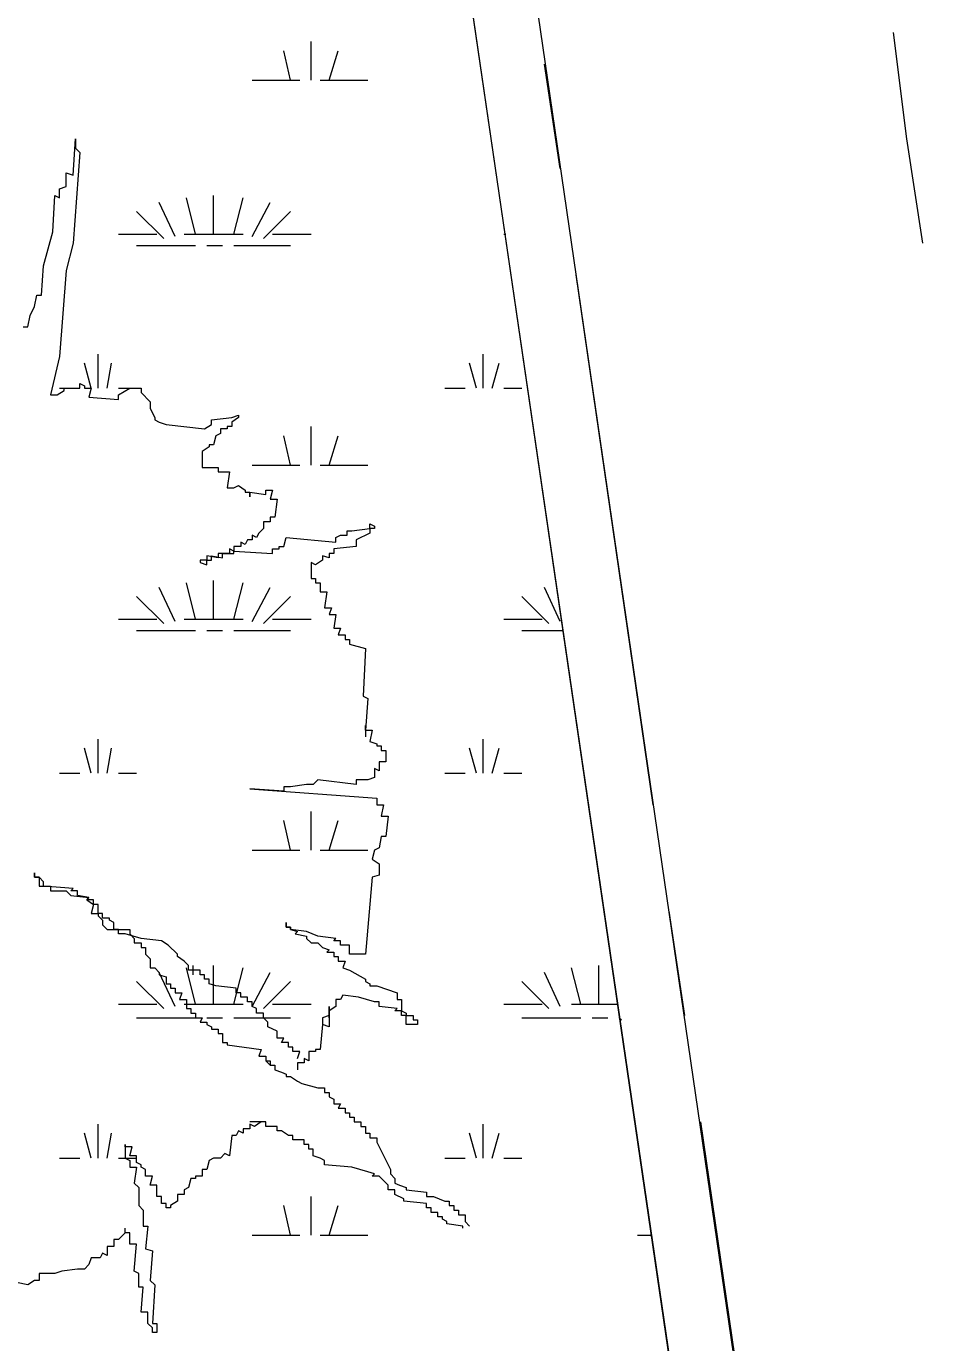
# Model space of a CAD drawing. Header units: millimetres. Extents: x 0 to 31017, y 0 to 21335.
# Drawn here: x 11155.7 to 11324.5, y 3394.4 to 3640.5 of the extents above; entities that cross this region are included whole.
import ezdxf
from ezdxf import colors
from ezdxf.entities.mleader import LeaderData, LeaderLine
from ezdxf.enums import TextEntityAlignment as Align
from ezdxf.math import Vec2, Vec3

# ---------------------------------------------------------------- set-up
doc = ezdxf.new("R2010")
doc.units = ezdxf.units.MM
doc.layers.add('PDF_幾何圖形', color=7, linetype='Continuous')
doc.styles.get("Standard").update_dxf_attribs({"font": 'arial.ttf'})

# ---------------------------------------------------------------- blocks, each defined once
blk = doc.blocks.new('建築底圖1140116')
at = {"layer": 'PDF_幾何圖形', "lineweight": 0}
for points in [[(1415.19, -25919.52), (2062.99, -25836.11), (2419.5, -25366.56), (1987.63, -22416.29), (1789.9, -22445.5), (1711.57, -21908.2), (1723.42, -21908.2), (1800.06, -22431.53), (1997.79, -22402.74), (2226.85, -23962.98), (2431.77, -25369.52), (2069.34, -25847.54), (1416.88, -25931.8)], [(2433.04, -24927.49), (2430.08, -24908.01), (2427.54, -24888.11)], [(2318.73, -24897), (2318.73, -24889.8)], [(2314.92, -24897), (2313.65, -24891.5)], [(2322.11, -24897), (2323.81, -24891.5)], [(2365.3, -24913.51), (2362.34, -24894.04)], [(2307.72, -24897), (2316.61, -24897)], [(2320.42, -24897), (2329.31, -24897)], [(2293.32, -24926.22), (2290.36, -24919.87)], [(2297.13, -24925.79), (2295.44, -24919.02)], [(2300.52, -24925.79), (2300.52, -24918.6)], [(2304.33, -24925.79), (2306.02, -24919.02)], [(2307.72, -24926.22), (2311.11, -24919.87)], [(2291.21, -24926.64), (2286.12, -24921.56)], [(2309.83, -24926.64), (2314.92, -24921.56)], [(2282.74, -24925.79), (2289.93, -24925.79)], [(2295.02, -24925.79), (2306.02, -24925.79)], [(2311.53, -24925.79), (2318.73, -24925.79)], [(2354.72, -24925.79), (2355.14, -24925.79)], [(2286.12, -24927.91), (2297.13, -24927.91)], [(2299.25, -24927.91), (2302.21, -24927.91)], [(2304.33, -24927.91), (2314.92, -24927.91)], [(2382.66, -25032.49), (2368.26, -24933.41)], [(2278.93, -24954.58), (2278.93, -24948.23)], [(2350.91, -24954.58), (2350.91, -24948.23)], [(2277.66, -24954.58), (2276.39, -24949.93)], [(2280.62, -24954.58), (2281.47, -24949.93)], [(2349.63, -24954.58), (2348.36, -24949.93)], [(2352.6, -24954.58), (2353.87, -24949.93)], [(2271.73, -24954.58), (2275.54, -24954.58)], [(2282.74, -24954.58), (2286.12, -24954.58)], [(2343.71, -24954.58), (2347.52, -24954.58)], [(2354.72, -24954.58), (2358.1, -24954.58)], [(2318.73, -24968.98), (2318.73, -24961.78)], [(2314.92, -24968.98), (2313.65, -24963.48)], [(2322.11, -24968.98), (2323.81, -24963.48)], [(2307.72, -24968.98), (2316.61, -24968.98)], [(2320.42, -24968.98), (2329.31, -24968.98)], [(2297.13, -24997.77), (2295.44, -24991)], [(2300.52, -24997.77), (2300.52, -24990.57)], [(2304.33, -24997.77), (2306.02, -24991)], [(2291.21, -24998.62), (2286.12, -24993.54)], [(2293.32, -24998.2), (2290.36, -24991.84)], [(2307.72, -24998.2), (2311.11, -24991.84)], [(2309.83, -24998.62), (2314.92, -24993.54)], [(2363.18, -24998.62), (2358.1, -24993.54)], [(2365.3, -24998.2), (2362.34, -24991.84)], [(2282.74, -24997.77), (2289.93, -24997.77)], [(2295.02, -24997.77), (2306.02, -24997.77)], [(2311.53, -24997.77), (2318.73, -24997.77)], [(2354.72, -24997.77), (2361.91, -24997.77)], [(2286.12, -24999.89), (2297.13, -24999.89)], [(2299.25, -24999.89), (2302.21, -24999.89)], [(2304.33, -24999.89), (2314.92, -24999.89)], [(2358.1, -24999.89), (2365.72, -24999.89)], [(2278.93, -25026.56), (2278.93, -25020.21)], [(2350.91, -25026.56), (2350.91, -25020.21)], [(2277.66, -25026.56), (2276.39, -25021.91)], [(2280.62, -25026.56), (2281.47, -25021.91)], [(2349.63, -25026.56), (2348.36, -25021.91)], [(2352.6, -25026.56), (2353.87, -25021.91)], [(2271.73, -25026.56), (2275.54, -25026.56)], [(2282.74, -25026.56), (2286.12, -25026.56)], [(2343.71, -25026.56), (2347.52, -25026.56)], [(2354.72, -25026.56), (2358.1, -25026.56)], [(2314.92, -25040.96), (2313.65, -25035.45)], [(2318.73, -25040.96), (2318.73, -25033.76)], [(2322.11, -25040.96), (2323.81, -25035.45)], [(2307.72, -25040.96), (2316.61, -25040.96)], [(2320.42, -25040.96), (2329.31, -25040.96)], [(2388.59, -25071.87), (2385.62, -25052.39)], [(2297.13, -25069.75), (2295.44, -25062.98)], [(2300.52, -25069.75), (2300.52, -25062.55)], [(2304.33, -25069.75), (2306.02, -25062.98)], [(2369.11, -25069.75), (2367.42, -25062.98)], [(2372.5, -25069.75), (2372.5, -25062.55)], [(2291.21, -25070.6), (2286.12, -25065.52)], [(2293.32, -25070.17), (2290.36, -25063.82)], [(2307.72, -25070.17), (2311.11, -25063.82)], [(2309.83, -25070.6), (2314.92, -25065.52)], [(2363.18, -25070.6), (2358.1, -25065.52)], [(2365.3, -25070.17), (2362.34, -25063.82)], [(2282.74, -25069.75), (2289.93, -25069.75)], [(2295.02, -25069.75), (2306.02, -25069.75)], [(2311.53, -25069.75), (2318.73, -25069.75)], [(2354.72, -25069.75), (2361.91, -25069.75)], [(2367.42, -25069.75), (2375.89, -25069.75)], [(2286.12, -25072.29), (2297.13, -25072.29)], [(2299.25, -25072.29), (2302.21, -25072.29)], [(2304.33, -25072.29), (2314.92, -25072.29)], [(2358.1, -25072.29), (2369.11, -25072.29)], [(2371.23, -25072.29), (2374.19, -25072.29)], [(2376.31, -25072.29), (2376.73, -25072.71)], [(2278.93, -25098.54), (2278.93, -25092.19)], [(2350.91, -25098.54), (2350.91, -25092.19)], [(2405.95, -25190.84), (2391.55, -25091.77)], [(2277.66, -25098.54), (2276.39, -25093.88)], [(2280.62, -25098.54), (2281.47, -25093.88)], [(2349.63, -25098.54), (2348.36, -25093.88)], [(2352.6, -25098.54), (2353.87, -25093.88)], [(2271.73, -25098.54), (2275.54, -25098.54)], [(2282.74, -25098.54), (2286.12, -25098.54)], [(2343.71, -25098.54), (2347.52, -25098.54)], [(2354.72, -25098.54), (2358.1, -25098.54)], [(2318.73, -25112.94), (2318.73, -25105.74)], [(2314.92, -25112.94), (2313.65, -25107.43)], [(2322.11, -25112.94), (2323.81, -25107.43)], [(2307.72, -25112.94), (2316.61, -25112.94)], [(2320.42, -25112.94), (2329.31, -25112.94)], [(2379.7, -25112.94), (2382.24, -25112.94)]]:
    blk.add_lwpolyline(points, dxfattribs=at)
blk.add_lwpolyline([(2126.08, -23358.36), (2088.82, -23358.36), (2088.82, -25158.67), (2389.01, -25158.67)], close=True, dxfattribs=at)
at = {"layer": 'PDF_幾何圖形', "lineweight": 13}
for points in [[(2365.3, -24913.51), (2362.34, -24894.04)], [(2264.95, -24943.15), (2265.8, -24943.15), (2266.22, -24941.04), (2267.07, -24939.34), (2267.49, -24937.23), (2268.34, -24937.23), (2268.76, -24931.72), (2270.46, -24925.37), (2270.88, -24918.6), (2271.73, -24919.02), (2271.73, -24917.33), (2273, -24916.9), (2273, -24914.36), (2274.27, -24914.79), (2274.69, -24908.01), (2274.69, -24909.7), (2275.54, -24910.55), (2274.27, -24927.49), (2273, -24932.57), (2271.73, -24948.66), (2270.03, -24955.85), (2271.31, -24955.85), (2272.58, -24955.01), (2272.58, -24954.58), (2275.54, -24954.58), (2275.54, -24953.74), (2276.39, -24954.16), (2276.39, -24954.58), (2277.66, -24954.58), (2277.23, -24956.28), (2282.74, -24956.7), (2282.74, -24955.85), (2284.85, -24954.58), (2286.97, -24954.58), (2286.97, -24955.43), (2288.66, -24957.13), (2288.66, -24958.4), (2289.51, -24960.09), (2289.51, -24960.51), (2290.36, -24960.94), (2291.63, -24961.36), (2298.83, -24962.21), (2300.1, -24961.36), (2300.1, -24960.51), (2303.91, -24960.09), (2305.18, -24959.67), (2305.18, -24960.09), (2303.91, -24960.94), (2303.91, -24961.78), (2303.06, -24961.78), (2303.06, -24962.21), (2301.79, -24962.21), (2301.79, -24963.05), (2300.94, -24963.48), (2300.52, -24965.17), (2299.67, -24965.17), (2299.67, -24965.59), (2298.4, -24966.44), (2298.4, -24969.4), (2301.37, -24969.4), (2301.37, -24970.25), (2303.48, -24970.25), (2303.06, -24973.21), (2304.33, -24973.21), (2305.18, -24972.79), (2306.45, -24973.64), (2306.45, -24974.06), (2307.29, -24974.06), (2310.26, -24974.48), (2310.26, -24973.64), (2311.53, -24973.64), (2311.11, -24975.33), (2312.38, -24975.33), (2311.95, -24978.72), (2311.11, -24978.72), (2311.11, -24979.57), (2309.83, -24979.57), (2309.83, -24980.84), (2308.99, -24981.68), (2308.56, -24982.53), (2307.72, -24982.11), (2307.72, -24982.95), (2306.87, -24982.95), (2306.45, -24983.8), (2305.6, -24983.38), (2305.6, -24984.22), (2304.33, -24984.22), (2304.33, -24985.07), (2311.53, -24985.49), (2311.53, -24984.65), (2312.8, -24984.65), (2312.8, -24984.22), (2313.65, -24984.22), (2314.07, -24982.53), (2323.38, -24983.38), (2323.38, -24982.53), (2324.23, -24982.11), (2325.5, -24982.11), (2325.5, -24981.26), (2326.35, -24981.26), (2329.73, -24980.84), (2329.73, -24981.68), (2327.19, -24982.95), (2327.19, -24984.22), (2322.96, -24984.65), (2322.96, -24985.49), (2322.11, -24985.49), (2322.11, -24986.34), (2320.84, -24985.92), (2320.84, -24986.76), (2319.57, -24987.61), (2318.73, -24987.19), (2318.73, -24990.15), (2319.57, -24990.15), (2319.57, -24991), (2320.42, -24991), (2320.42, -24992.69), (2321.69, -24992.69), (2321.27, -24995.65), (2322.54, -24995.65), (2322.11, -24996.92), (2323.38, -24996.92), (2322.96, -24999.47), (2324.23, -24999.47), (2323.81, -25000.74), (2325.08, -25000.74), (2325.08, -25001.58), (2325.92, -25001.58), (2325.92, -25002.43), (2328.89, -25003.28), (2328.46, -25012.17), (2329.31, -25012.59), (2328.89, -25018.52), (2330.16, -25018.52), (2329.73, -25020.64), (2331.01, -25021.06), (2331.01, -25021.48), (2331.85, -25021.48), (2331.85, -25022.33), (2332.7, -25022.33), (2332.7, -25024.45), (2331.43, -25024.45), (2331.43, -25026.14), (2330.58, -25025.72), (2330.58, -25027.41), (2329.31, -25027.83), (2327.19, -25027.83), (2327.19, -25028.68), (2320, -25027.83), (2319.15, -25028.68), (2317.88, -25028.68), (2314.92, -25029.1), (2313.65, -25029.1), (2313.65, -25029.95), (2307.29, -25029.53), (2331.01, -25031.22), (2331.01, -25032.49), (2332.28, -25032.49), (2331.85, -25034.61), (2333.12, -25034.61), (2332.7, -25038.42), (2331.85, -25038.42), (2331.43, -25040.54), (2330.58, -25040.96), (2330.16, -25042.65), (2331.43, -25043.5), (2331.43, -25045.62), (2330.16, -25046.04), (2328.89, -25060.44), (2325.92, -25060.44), (2325.92, -25058.74), (2324.23, -25058.74), (2324.23, -25057.9), (2322.96, -25057.9), (2323.38, -25057.47), (2320, -25057.05), (2317.88, -25056.2), (2314.92, -25055.78), (2314.92, -25055.35), (2314.07, -25055.35), (2314.92, -25055.35), (2314.92, -25055.78), (2316.19, -25056.2), (2315.76, -25056.62), (2317.88, -25057.05), (2317.88, -25057.47), (2318.73, -25058.32), (2320, -25058.32), (2320.84, -25059.17), (2322.11, -25059.59), (2321.69, -25060.01), (2322.96, -25060.01), (2322.96, -25060.86), (2323.81, -25060.86), (2323.81, -25061.71), (2325.08, -25061.71), (2324.65, -25062.98), (2325.92, -25063.4), (2328.89, -25065.09), (2328.89, -25065.52), (2329.73, -25065.94), (2329.73, -25066.36), (2331.01, -25066.36), (2334.82, -25067.63), (2334.82, -25068.9), (2335.66, -25068.9), (2335.66, -25071.02), (2334.39, -25071.02), (2334.82, -25070.6), (2331.43, -25070.17), (2331.43, -25069.33), (2330.58, -25069.33), (2327.62, -25068.48), (2324.65, -25068.06), (2324.23, -25068.9), (2323.38, -25068.9), (2323.38, -25070.17), (2322.11, -25071.02), (2322.11, -25071.87), (2320.84, -25072.29), (2320.84, -25073.56), (2320.42, -25078.22), (2319.57, -25078.22), (2319.57, -25078.64), (2318.3, -25078.64), (2318.3, -25080.34), (2317.46, -25079.91), (2317.46, -25080.76), (2316.19, -25080.76), (2316.19, -25082.03)], [(2382.66, -25032.49), (2368.26, -24933.41)], [(2307.29, -24974.91), (2307.29, -24974.06), (2307.29, -24974.91)], [(2328.89, -25017.67), (2328.89, -25018.52), (2328.89, -25017.67)], [(2328.89, -25018.52), (2328.89, -25019.79)], [(2347.09, -25111.67), (2347.09, -25111.24), (2344.13, -25110.82), (2344.13, -25110.4), (2343.28, -25109.97), (2343.28, -25109.55), (2342.44, -25109.55), (2342.44, -25108.7), (2341.17, -25108.7), (2341.17, -25107.86), (2340.32, -25107.86), (2340.32, -25107.01), (2336.09, -25106.59), (2336.09, -25106.16), (2334.39, -25105.32), (2334.39, -25104.47), (2333.12, -25104.47), (2333.12, -25103.62), (2331.43, -25101.93), (2330.16, -25101.93), (2330.58, -25101.51), (2329.31, -25101.08), (2326.35, -25100.24), (2321.27, -25099.81), (2321.27, -25098.97), (2320.42, -25098.54), (2319.15, -25098.12), (2319.15, -25096.85), (2318.3, -25096.85), (2318.3, -25096), (2317.46, -25096), (2317.46, -25095.15), (2315.34, -25095.15), (2315.34, -25094.31), (2314.49, -25094.31), (2313.22, -25093.46), (2312.38, -25093.46), (2312.38, -25092.61), (2310.26, -25092.61), (2310.26, -25091.77), (2309.41, -25091.77), (2308.14, -25092.61), (2307.29, -25092.19), (2307.29, -25093.04), (2306.02, -25093.04), (2306.02, -25093.88), (2305.18, -25093.46), (2304.75, -25094.31), (2303.91, -25094.31), (2303.48, -25098.12), (2302.64, -25097.69), (2301.79, -25098.54), (2300.52, -25098.54), (2299.67, -25098.97), (2299.25, -25100.66), (2298.4, -25100.66), (2298.4, -25101.93), (2297.13, -25101.93), (2297.13, -25102.35), (2296.29, -25102.35), (2295.86, -25104.05), (2295.02, -25104.47), (2295.02, -25105.32), (2293.75, -25105.32), (2293.75, -25106.59), (2292.48, -25107.43), (2292.48, -25107.86), (2291.63, -25107.86), (2291.63, -25107.01), (2290.78, -25107.01), (2290.78, -25105.74), (2289.93, -25105.74), (2289.93, -25103.62), (2288.66, -25103.62), (2289.09, -25101.93), (2287.82, -25101.93), (2287.82, -25100.66), (2286.97, -25100.24), (2286.97, -25099.81), (2286.12, -25099.39), (2286.12, -25098.12), (2284.85, -25098.12), (2285.28, -25096.42), (2284.01, -25096.42), (2284.01, -25096), (2284.01, -25098.54), (2284.85, -25098.97), (2284.85, -25100.24), (2286.12, -25100.24), (2285.7, -25103.2), (2286.55, -25104.05), (2286.55, -25107.43), (2287.39, -25108.28), (2287.39, -25111.24), (2288.24, -25111.24), (2287.82, -25115.48), (2289.09, -25115.9), (2288.66, -25121.41), (2289.51, -25122.25), (2289.09, -25129.45), (2289.93, -25129.45), (2289.93, -25131.14), (2289.09, -25131.14), (2289.09, -25130.3), (2288.24, -25129.45), (2288.24, -25127.33), (2286.97, -25127.33), (2287.39, -25122.68), (2286.55, -25122.68), (2286.55, -25120.14), (2285.7, -25119.71), (2286.12, -25114.63), (2284.85, -25114.63), (2284.85, -25112.51), (2284.01, -25112.51), (2282.74, -25113.78), (2281.89, -25113.78), (2281.89, -25115.05), (2280.62, -25115.05), (2280.62, -25116.75), (2279.77, -25116.32), (2279.35, -25117.17), (2277.66, -25117.17), (2277.23, -25118.44), (2276.39, -25119.29), (2275.12, -25119.29), (2272.15, -25119.71), (2270.88, -25120.14), (2267.92, -25120.14), (2267.92, -25121.41), (2267.07, -25121.41), (2265.8, -25122.25), (2263.68, -25121.83)], [(2267.07, -25045.19), (2267.07, -25046.04), (2267.07, -25045.19)], [(2316.19, -25079.91), (2316.61, -25078.64), (2315.34, -25078.64), (2315.34, -25077.8), (2314.49, -25077.8), (2314.49, -25076.95), (2313.22, -25076.95), (2313.65, -25076.1), (2312.38, -25076.1), (2312.38, -25074.83), (2310.68, -25073.98), (2310.68, -25073.14), (2309.83, -25072.29), (2309.83, -25071.44), (2308.56, -25071.44), (2308.56, -25070.6), (2307.72, -25070.17), (2307.72, -25069.33), (2306.87, -25069.33), (2306.87, -25068.48), (2305.6, -25068.48), (2305.6, -25067.63), (2304.75, -25067.63), (2304.75, -25066.79), (2300.94, -25066.36), (2299.67, -25065.94), (2299.67, -25065.09), (2298.83, -25065.09), (2298.83, -25064.25), (2297.98, -25064.25), (2297.98, -25063.4), (2295.86, -25063.4), (2295.86, -25062.55), (2295.02, -25061.71), (2293.75, -25060.86), (2293.75, -25060.44), (2292.05, -25058.74), (2290.78, -25057.9), (2286.97, -25057.47), (2284.01, -25056.62), (2282.74, -25056.62), (2282.74, -25055.78), (2281.89, -25055.78), (2281.89, -25054.51), (2281.04, -25054.08), (2281.04, -25053.66), (2279.77, -25053.66), (2279.77, -25052.81), (2278.93, -25052.81), (2278.93, -25053.24), (2279.77, -25054.08), (2279.77, -25054.93), (2280.62, -25055.78), (2284.85, -25055.78), (2284.85, -25056.62), (2285.7, -25057.47), (2285.7, -25058.32), (2286.97, -25058.32), (2286.97, -25059.17), (2287.82, -25059.17), (2287.82, -25060.44), (2288.66, -25061.28), (2288.66, -25062.98), (2289.51, -25062.98), (2290.36, -25063.82), (2290.36, -25064.25), (2291.63, -25064.67), (2291.63, -25065.94), (2292.48, -25065.94), (2292.48, -25066.79), (2293.32, -25066.79), (2293.32, -25067.63), (2294.59, -25067.63), (2294.17, -25068.9), (2295.44, -25068.9), (2295.44, -25070.6), (2296.29, -25070.6), (2296.29, -25071.44), (2297.13, -25071.44), (2297.13, -25072.29), (2298.4, -25072.29), (2297.98, -25073.14), (2299.25, -25073.14), (2299.25, -25073.56), (2300.1, -25073.98), (2300.1, -25074.41), (2301.37, -25074.41), (2301.37, -25075.25), (2302.21, -25075.25), (2302.21, -25076.95), (2303.06, -25076.95), (2303.06, -25077.37), (2309.41, -25078.22), (2308.99, -25079.49), (2310.26, -25079.49), (2310.26, -25080.34), (2311.11, -25080.34), (2311.11, -25081.18), (2311.95, -25081.18), (2311.95, -25082.03), (2313.22, -25082.45), (2314.07, -25082.88), (2314.07, -25083.3), (2314.92, -25083.3), (2316.19, -25084.15), (2317.03, -25084.57), (2320, -25085.42), (2321.27, -25085.42), (2321.27, -25086.26), (2322.11, -25086.26), (2322.11, -25087.11), (2322.96, -25087.53), (2322.96, -25088.38), (2324.23, -25088.38), (2323.81, -25089.23), (2325.08, -25089.23), (2325.08, -25090.07), (2325.92, -25090.07), (2325.92, -25090.92), (2326.77, -25090.92), (2326.77, -25091.77), (2328.04, -25091.77), (2328.04, -25092.61), (2328.89, -25092.61), (2328.89, -25093.88), (2329.73, -25093.88), (2329.73, -25094.73), (2331.01, -25094.73), (2331.01, -25095.58), (2333.55, -25100.66), (2333.55, -25101.51), (2334.39, -25102.35), (2334.39, -25103.2), (2335.24, -25103.62), (2336.51, -25104.05), (2336.51, -25104.47), (2340.32, -25104.89), (2340.32, -25105.74), (2341.59, -25105.74), (2343.71, -25106.59), (2344.55, -25106.59), (2344.55, -25107.43), (2345.4, -25107.43), (2345.4, -25108.28), (2346.25, -25108.28), (2346.25, -25109.13), (2347.52, -25109.13), (2347.52, -25110.4), (2348.36, -25111.24)], [(2388.59, -25071.87), (2385.62, -25052.39)], [(2314.07, -25054.51), (2314.07, -25055.35), (2314.07, -25054.51)], [(2296.71, -25064.25), (2296.71, -25062.55)], [(2322.11, -25072.29), (2322.11, -25070.17), (2322.11, -25073.98), (2320.84, -25073.56)], [(2310.26, -25080.34), (2311.11, -25081.18)], [(2309.41, -25091.77), (2307.29, -25091.77)], [(2405.95, -25190.84), (2391.55, -25091.77)], [(2284.85, -25112.51), (2284.01, -25112.51), (2284.01, -25111.67)]]:
    blk.add_lwpolyline(points, dxfattribs=at)
for points in [[(2329.73, -24979.99), (2330.58, -24980.41), (2330.58, -24980.84), (2329.73, -24980.84)], [(2303.48, -24984.65), (2303.48, -24985.49), (2301.37, -24985.49), (2301.37, -24986.34), (2299.25, -24985.92), (2299.25, -24986.76), (2297.98, -24986.76), (2297.98, -24987.19), (2299.25, -24987.61), (2299.25, -24986.76), (2300.1, -24986.76), (2300.1, -24985.92), (2302.21, -24986.34), (2302.21, -24985.49), (2304.33, -24985.49), (2304.33, -24985.07)], [(2278.93, -25051.12), (2278.08, -25051.12), (2278.08, -25050.27), (2276.81, -25050.27), (2277.23, -25049.85), (2275.12, -25049.43), (2275.12, -25048.58), (2273.85, -25048.58), (2274.27, -25048.16), (2268.76, -25047.73), (2268.76, -25046.89), (2267.92, -25046.04), (2267.07, -25046.04), (2267.92, -25046.04), (2267.92, -25047.73), (2270.03, -25047.73), (2270.03, -25048.58), (2273, -25048.58), (2273.85, -25049.43), (2277.23, -25049.85), (2276.81, -25050.27), (2278.08, -25051.12), (2277.66, -25052.81), (2278.93, -25052.81)], [(2336.51, -25071.44), (2336.51, -25071.87), (2337.78, -25071.87), (2337.78, -25072.71), (2338.63, -25072.71), (2338.63, -25073.56), (2336.51, -25073.56), (2336.51, -25071.87), (2335.66, -25071.87), (2335.66, -25071.02)]]:
    blk.add_lwpolyline(points, close=True, dxfattribs=at)
blk = doc.blocks.new('_DetailCallout')
at = {"color": 0, "linetype": 'ByBlock', "lineweight": -2, "transparency": 16777216}
blk.add_line((8, 0), (-8, 0), dxfattribs=at)
blk.add_circle((0, 0), 8, dxfattribs=at)
at = {"color": 0, "transparency": 16777216}
for tag, p in [('視圖號碼', (0, 1)), ('圖紙號碼', (0, -6))]:
    blk.add_attdef(tag, text='', height=3, dxfattribs=at).set_placement(p, align=Align.CENTER)

msp = doc.modelspace()

# ---------------------------------------------------------------- block references
at = {"color": 2}
msp.add_blockref('建築底圖1140116', (8890.21, 28527.44), dxfattribs=at)

# ---------------------------------------------------------------- leaders
at = {"color": 175, "true_color": 0x4554a5}
ml = msp.add_multileader_block('Standard', dxfattribs=at)
ml.set_content('_DetailCallout', color=(69, 84, 165), scale=15)
ml.set_attribute('視圖號碼', '冷藏庫', width=0)
ml.set_attribute('圖紙號碼', 'A機', width=0)
ml.set_leader_properties()
ml.build(insert=Vec2(0, 0))
ml.multileader.update_dxf_attribs({"leader_type": 0})
ctx = ml.context
ctx.base_point, ctx.plane_origin = Vec3(13190.86, 19361.87), Vec3(13310.86, 19361.87)
notes = []
notes.append((ctx, [(0, (0, 0, 0), (0, 0), (1, 0), 1, [])]))
ctx.block.insert = Vec3(13310.86, 19361.87)
at = {"color": 251, "true_color": 0x636466}
ml = msp.add_multileader_block('Standard', dxfattribs=at)
ml.set_content('_DetailCallout', color=(99, 100, 102), scale=15)
ml.set_attribute('視圖號碼', '急速庫', width=0)
ml.set_attribute('圖紙號碼', 'B', width=0)
ml.set_leader_properties()
ml.build(insert=Vec2(0, 0))
ml.multileader.update_dxf_attribs({"leader_type": 0})
ctx = ml.context
ctx.base_point, ctx.plane_origin = Vec3(11503.79, 17825.66), Vec3(11623.79, 17825.66)
notes.append((ctx, [(0, (0, 0, 0), (0, 0), (1, 0), 1, [])]))
ctx.block.insert = Vec3(11623.79, 17825.66)
ml = msp.add_multileader_block('Standard', dxfattribs=at)
ml.set_content('_DetailCallout', color=(99, 100, 102), scale=15)
ml.set_attribute('視圖號碼', '急速庫', width=0)
ml.set_attribute('圖紙號碼', 'A-2', width=0)
ml.set_leader_properties()
ml.build(insert=Vec2(0, 0))
ml.multileader.update_dxf_attribs({"leader_type": 0})
ctx = ml.context
ctx.base_point, ctx.plane_origin = Vec3(11835.98, 17825.66), Vec3(11955.98, 17825.66)
notes.append((ctx, [(0, (0, 0, 0), (0, 0), (1, 0), 1, [])]))
ctx.block.insert = Vec3(11955.98, 17825.66)
ml = msp.add_multileader_block('Standard', dxfattribs=at)
ml.set_content('_DetailCallout', color=(99, 100, 102), scale=15)
ml.set_attribute('視圖號碼', '急速庫', width=0)
ml.set_attribute('圖紙號碼', 'A-1', width=0)
ml.set_leader_properties()
ml.build(insert=Vec2(0, 0))
ml.multileader.update_dxf_attribs({"leader_type": 0})
ctx = ml.context
ctx.base_point, ctx.plane_origin = Vec3(12173.04, 17825.66), Vec3(12293.04, 17825.66)
notes.append((ctx, [(0, (0, 0, 0), (0, 0), (1, 0), 1, [])]))
ctx.block.insert = Vec3(12293.04, 17825.66)
ml = msp.add_multileader_block('Standard', dxfattribs=at)
ml.set_content('_DetailCallout', color=(99, 100, 102), scale=15)
ml.set_attribute('視圖號碼', '半成品', width=0)
ml.set_attribute('圖紙號碼', 'B', width=0)
ml.set_leader_properties()
ml.build(insert=Vec2(0, 0))
ml.multileader.update_dxf_attribs({"leader_type": 0})
ctx = ml.context
ctx.base_point, ctx.plane_origin = Vec3(11496.44, 16648.92), Vec3(11616.44, 16648.92)
notes.append((ctx, [(0, (0, 0, 0), (0, 0), (1, 0), 1, [])]))
ctx.block.insert = Vec3(11616.44, 16648.92)
ml = msp.add_multileader_block('Standard', dxfattribs=at)
ml.set_content('_DetailCallout', color=(99, 100, 102), scale=15)
ml.set_attribute('視圖號碼', '半成品', width=0)
ml.set_attribute('圖紙號碼', 'A-2', width=0)
ml.set_leader_properties()
ml.build(insert=Vec2(0, 0))
ml.multileader.update_dxf_attribs({"leader_type": 0})
ctx = ml.context
ctx.base_point, ctx.plane_origin = Vec3(11828.64, 16648.92), Vec3(11948.64, 16648.92)
notes.append((ctx, [(0, (0, 0, 0), (0, 0), (1, 0), 1, [])]))
ctx.block.insert = Vec3(11948.64, 16648.92)
ml = msp.add_multileader_block('Standard', dxfattribs=at)
ml.set_content('_DetailCallout', color=(99, 100, 102), scale=15)
ml.set_attribute('視圖號碼', '半成品', width=0)
ml.set_attribute('圖紙號碼', 'A-1', width=0)
ml.set_leader_properties()
ml.build(insert=Vec2(0, 0))
ml.multileader.update_dxf_attribs({"leader_type": 0})
ctx = ml.context
ctx.base_point, ctx.plane_origin = Vec3(12165.69, 16648.92), Vec3(12285.69, 16648.92)
notes.append((ctx, [(0, (0, 0, 0), (0, 0), (1, 0), 1, [])]))
ctx.block.insert = Vec3(12285.69, 16648.92)
ml = msp.add_multileader_block('Standard', dxfattribs=at)
ml.set_content('_DetailCallout', color=(99, 100, 102), scale=15)
ml.set_attribute('視圖號碼', '急速庫', width=0)
ml.set_attribute('圖紙號碼', 'A機', width=0)
ml.set_leader_properties()
ml.build(insert=Vec2(0, 0))
ml.multileader.update_dxf_attribs({"leader_type": 0})
ctx = ml.context
ctx.base_point, ctx.plane_origin = Vec3(10926.37, 16519.78), Vec3(11046.37, 16519.78)
notes.append((ctx, [(0, (0, 0, 0), (0, 0), (1, 0), 1, [])]))
ctx.block.insert = Vec3(11046.37, 16519.78)
ml = msp.add_multileader_block('Standard', dxfattribs=at)
ml.set_content('_DetailCallout', color=(99, 100, 102), scale=15)
ml.set_attribute('視圖號碼', '急速庫', width=0)
ml.set_attribute('圖紙號碼', 'B機', width=0)
ml.set_leader_properties()
ml.build(insert=Vec2(0, 0))
ml.multileader.update_dxf_attribs({"leader_type": 0})
ctx = ml.context
ctx.base_point, ctx.plane_origin = Vec3(10996.37, 16154.25), Vec3(11116.37, 16154.25)
notes.append((ctx, [(0, (0, 0, 0), (0, 0), (1, 0), 1, [])]))
ctx.block.insert = Vec3(11116.37, 16154.25)
at = {"color": 54}
ml = msp.add_multileader_block('Standard', dxfattribs=at)
ml.set_content('_DetailCallout', color=54, scale=15)
ml.set_attribute('視圖號碼', '冷藏庫', width=0)
ml.set_attribute('圖紙號碼', 'A機', width=0)
ml.set_leader_properties()
ml.build(insert=Vec2(0, 0))
ml.multileader.update_dxf_attribs({"leader_type": 0})
ctx = ml.context
ctx.base_point, ctx.plane_origin = Vec3(29838.44, 5795.86), Vec3(29958.44, 5795.86)
notes.append((ctx, [(0, (0, 0, 0), (0, 0), (1, 0), 1, [])]))
ctx.block.insert = Vec3(29958.44, 5795.86)
at = {"color": 230}
ml = msp.add_multileader_block('Standard', dxfattribs=at)
ml.set_content('_DetailCallout', color=230, scale=15)
ml.set_attribute('視圖號碼', '冷藏庫', width=0)
ml.set_attribute('圖紙號碼', 'A機', width=0)
ml.set_leader_properties()
ml.build(insert=Vec2(0, 0))
ml.multileader.update_dxf_attribs({"leader_type": 0})
ctx = ml.context
ctx.base_point, ctx.plane_origin = Vec3(29234.45, 5540.76), Vec3(29354.45, 5540.76)
notes.append((ctx, [(0, (0, 0, 0), (0, 0), (1, 0), 1, [])]))
ctx.block.insert = Vec3(29354.45, 5540.76)
at = {"color": 30}
ml = msp.add_multileader_block('Standard', dxfattribs=at)
ml.set_content('_DetailCallout', color=30, scale=15)
ml.set_attribute('視圖號碼', '冷藏庫', width=0)
ml.set_attribute('圖紙號碼', 'A', width=0)
ml.set_leader_properties()
ml.build(insert=Vec2(0, 0))
ml.multileader.update_dxf_attribs({"leader_type": 0})
ctx = ml.context
ctx.base_point, ctx.plane_origin = Vec3(29710.71, 5353.36), Vec3(29830.71, 5353.36)
notes.append((ctx, [(0, (0, 0, 0), (0, 0), (1, 0), 1, [])]))
ctx.block.insert = Vec3(29830.71, 5353.36)
ml = msp.add_multileader_block('Standard', dxfattribs=at)
ml.set_content('_DetailCallout', color=30, scale=15)
ml.set_attribute('視圖號碼', '急速庫', width=0)
ml.set_attribute('圖紙號碼', 'B', width=0)
ml.set_leader_properties()
ml.build(insert=Vec2(0, 0))
ml.multileader.update_dxf_attribs({"leader_type": 0})
ctx = ml.context
ctx.base_point, ctx.plane_origin = Vec3(27687.37, 4294.55), Vec3(27807.37, 4294.55)
notes.append((ctx, [(0, (0, 0, 0), (0, 0), (1, 0), 1, [])]))
ctx.block.insert = Vec3(27807.37, 4294.55)
ml = msp.add_multileader_block('Standard', dxfattribs=at)
ml.set_content('_DetailCallout', color=30, scale=15)
ml.set_attribute('視圖號碼', '急速庫', width=0)
ml.set_attribute('圖紙號碼', 'A-2', width=0)
ml.set_leader_properties()
ml.build(insert=Vec2(0, 0))
ml.multileader.update_dxf_attribs({"leader_type": 0})
ctx = ml.context
ctx.base_point, ctx.plane_origin = Vec3(28019.57, 4294.55), Vec3(28139.57, 4294.55)
notes.append((ctx, [(0, (0, 0, 0), (0, 0), (1, 0), 1, [])]))
ctx.block.insert = Vec3(28139.57, 4294.55)
ml = msp.add_multileader_block('Standard', dxfattribs=at)
ml.set_content('_DetailCallout', color=30, scale=15)
ml.set_attribute('視圖號碼', '急速庫', width=0)
ml.set_attribute('圖紙號碼', 'A-1', width=0)
ml.set_leader_properties()
ml.build(insert=Vec2(0, 0))
ml.multileader.update_dxf_attribs({"leader_type": 0})
ctx = ml.context
ctx.base_point, ctx.plane_origin = Vec3(28356.63, 4294.55), Vec3(28476.63, 4294.55)
notes.append((ctx, [(0, (0, 0, 0), (0, 0), (1, 0), 1, [])]))
ctx.block.insert = Vec3(28476.63, 4294.55)
at = {"color": 230}
ml = msp.add_multileader_block('Standard', dxfattribs=at)
ml.set_content('_DetailCallout', color=230, scale=15)
ml.set_attribute('視圖號碼', '急速庫', width=0)
ml.set_attribute('圖紙號碼', 'B機', width=0)
ml.set_leader_properties()
ml.build(insert=Vec2(0, 0))
ml.multileader.update_dxf_attribs({"leader_type": 0})
ctx = ml.context
ctx.base_point, ctx.plane_origin = Vec3(27021.05, 4196.21), Vec3(27141.05, 4196.21)
notes.append((ctx, [(0, (0, 0, 0), (0, 0), (1, 0), 1, [])]))
ctx.block.insert = Vec3(27141.05, 4196.21)
ml = msp.add_multileader_block('Standard', dxfattribs=at)
ml.set_content('_DetailCallout', color=230, scale=15)
ml.set_attribute('視圖號碼', '半成品', width=0)
ml.set_attribute('圖紙號碼', 'B機', width=0)
ml.set_leader_properties()
ml.build(insert=Vec2(0, 0))
ml.multileader.update_dxf_attribs({"leader_type": 0})
ctx = ml.context
ctx.base_point, ctx.plane_origin = Vec3(26744.98, 4196.21), Vec3(26864.98, 4196.21)
notes.append((ctx, [(0, (0, 0, 0), (0, 0), (1, 0), 1, [])]))
ctx.block.insert = Vec3(26864.98, 4196.21)
ml = msp.add_multileader_block('Standard', dxfattribs=at)
ml.set_content('_DetailCallout', color=230, scale=15)
ml.set_attribute('視圖號碼', '急速庫', width=0)
ml.set_attribute('圖紙號碼', 'A機', width=0)
ml.set_leader_properties()
ml.build(insert=Vec2(0, 0))
ml.multileader.update_dxf_attribs({"leader_type": 0})
ctx = ml.context
ctx.base_point, ctx.plane_origin = Vec3(27021.05, 3903.21), Vec3(27141.05, 3903.21)
notes.append((ctx, [(0, (0, 0, 0), (0, 0), (1, 0), 1, [])]))
ctx.block.insert = Vec3(27141.05, 3903.21)
ml = msp.add_multileader_block('Standard', dxfattribs=at)
ml.set_content('_DetailCallout', color=230, scale=15)
ml.set_attribute('視圖號碼', '半成品', width=0)
ml.set_attribute('圖紙號碼', 'A機', width=0)
ml.set_leader_properties()
ml.build(insert=Vec2(0, 0))
ml.multileader.update_dxf_attribs({"leader_type": 0})
ctx = ml.context
ctx.base_point, ctx.plane_origin = Vec3(26744.98, 3903.21), Vec3(26864.98, 3903.21)
notes.append((ctx, [(0, (0, 0, 0), (0, 0), (1, 0), 1, [])]))
ctx.block.insert = Vec3(26864.98, 3903.21)
for ctx, leaders in notes:
    for number, flags, end, landing, length, lines in leaders:
        leader = LeaderData()
        leader.index, (leader.has_last_leader_line, leader.has_dogleg_vector, leader.attachment_direction) = number, flags
        leader.last_leader_point, leader.dogleg_vector, leader.dogleg_length = Vec3(end), Vec3(landing), length
        for number, points, colour, breaks in lines:
            line = LeaderLine()
            line.index, line.vertices, line.color, line.breaks = number, Vec3.list(points), colors.encode_raw_color(colour), breaks
            leader.lines.append(line)
        ctx.leaders.append(leader)

doc.saveas('drawing.dxf')
